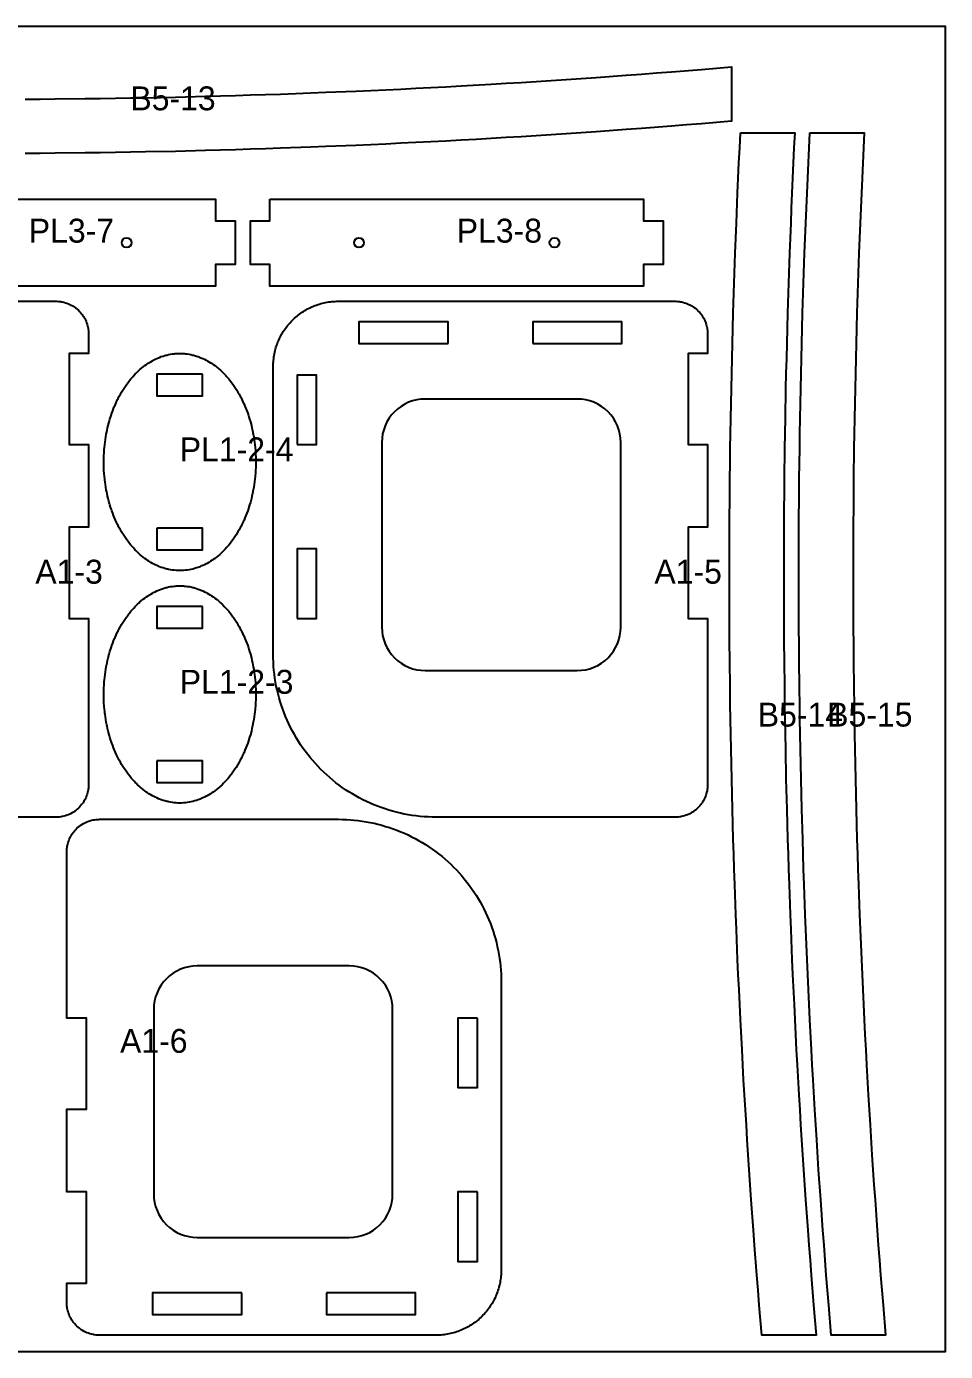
# Model space of a CAD drawing. Header units: millimetres. Extents: x 0 to 59980, y 0 to 1292.
# Drawn here: x 39954 to 40800, y 0 to 1220 of the extents above; entities that cross this region are included whole.
import ezdxf

# ---------------------------------------------------------------- set-up
doc = ezdxf.new("R2010")
doc.units = ezdxf.units.MM
for name, color, linetype in [('CUT_IN', 5, 'Continuous'), ('CUT_OUT', 1, 'Continuous'), ('DRILL', 3, 'Continuous'), ('LABEL', 7, 'Continuous'), ('SHEET', 8, 'Continuous')]:
    doc.layers.add(name, color=color, linetype=linetype)

msp = doc.modelspace()

# ---------------------------------------------------------------- linework, layer by layer
at = {"layer": 'CUT_IN'}
for points in [[(40342, 928), (40342, 948), (40260, 948), (40260, 928), (40342, 928)], [(40420, 928), (40502, 928), (40502, 948), (40420, 948), (40420, 928)], [(40116, 900), (40074, 900), (40074, 880), (40116, 880), (40116, 900)], [(40203, 835), (40221, 835), (40221, 899), (40203, 899), (40203, 835)], [(40317.08, 876.81), (40313.2, 876.23), (40309.39, 875.28), (40305.69, 873.96), (40302.14, 872.28), (40298.78, 870.26), (40295.62, 867.92), (40292.72, 865.28), (40290.08, 862.38), (40287.74, 859.22), (40285.72, 855.86), (40284.04, 852.31), (40282.72, 848.61), (40281.77, 844.8), (40281.19, 840.92), (40281, 837), (40281, 667), (40281.19, 663.08), (40281.77, 659.2), (40282.72, 655.39), (40284.04, 651.69), (40285.72, 648.14), (40287.74, 644.78), (40290.08, 641.62), (40292.72, 638.72), (40295.62, 636.08), (40298.78, 633.74), (40302.14, 631.72), (40305.69, 630.04), (40309.39, 628.72), (40313.2, 627.77), (40317.08, 627.19), (40321, 627), (40461, 627), (40464.92, 627.19), (40468.8, 627.77), (40472.61, 628.72), (40476.31, 630.04), (40479.86, 631.72), (40483.22, 633.74), (40486.38, 636.08), (40489.28, 638.72), (40491.92, 641.62), (40494.26, 644.78), (40496.28, 648.14), (40497.96, 651.69), (40499.28, 655.39), (40500.23, 659.2), (40500.81, 663.08), (40501, 667), (40501, 837), (40500.81, 840.92), (40500.23, 844.8), (40499.28, 848.61), (40497.96, 852.31), (40496.28, 855.86), (40494.26, 859.22), (40491.92, 862.38), (40489.28, 865.28), (40486.38, 867.92), (40483.22, 870.26), (40479.86, 872.28), (40476.31, 873.96), (40472.61, 875.28), (40468.8, 876.23), (40464.92, 876.81), (40461, 877), (40321, 877), (40317.08, 876.81)], [(40074, 758), (40074, 738), (40116, 738), (40116, 758), (40074, 758)], [(40203, 675), (40221, 675), (40221, 739), (40203, 739), (40203, 675)], [(40116, 686), (40074, 686), (40074, 666), (40116, 666), (40116, 686)], [(40074, 544), (40074, 524), (40116, 524), (40116, 544), (40074, 544)], [(40254.92, 105.19), (40258.8, 105.77), (40262.61, 106.72), (40266.31, 108.04), (40269.86, 109.72), (40273.22, 111.74), (40276.38, 114.08), (40279.28, 116.72), (40281.92, 119.62), (40284.26, 122.78), (40286.28, 126.14), (40287.96, 129.69), (40289.28, 133.39), (40290.23, 137.2), (40290.81, 141.08), (40291, 145), (40291, 315), (40290.81, 318.92), (40290.23, 322.8), (40289.28, 326.61), (40287.96, 330.31), (40286.28, 333.86), (40284.26, 337.22), (40281.92, 340.38), (40279.28, 343.28), (40276.38, 345.92), (40273.22, 348.26), (40269.86, 350.28), (40266.31, 351.96), (40262.61, 353.28), (40258.8, 354.23), (40254.92, 354.81), (40251, 355), (40111, 355), (40107.08, 354.81), (40103.2, 354.23), (40099.39, 353.28), (40095.69, 351.96), (40092.14, 350.28), (40088.78, 348.26), (40085.62, 345.92), (40082.72, 343.28), (40080.08, 340.38), (40077.74, 337.22), (40075.72, 333.86), (40074.04, 330.31), (40072.72, 326.61), (40071.77, 322.8), (40071.19, 318.92), (40071, 315), (40071, 145), (40071.19, 141.08), (40071.77, 137.2), (40072.72, 133.39), (40074.04, 129.69), (40075.72, 126.14), (40077.74, 122.78), (40080.08, 119.62), (40082.72, 116.72), (40085.62, 114.08), (40088.78, 111.74), (40092.14, 109.72), (40095.69, 108.04), (40099.39, 106.72), (40103.2, 105.77), (40107.08, 105.19), (40111, 105), (40251, 105), (40254.92, 105.19)], [(40369, 307), (40351, 307), (40351, 243), (40369, 243), (40369, 307)], [(40369, 147), (40351, 147), (40351, 83), (40369, 83), (40369, 147)], [(40152, 54), (40070, 54), (40070, 34), (40152, 34), (40152, 54)], [(40230, 54), (40230, 34), (40312, 34), (40312, 54), (40230, 54)]]:
    msp.add_lwpolyline(points, close=True, dxfattribs=at)
at = {"layer": 'CUT_OUT'}
for points in [[(39952.64, 1153.05), (39966.48, 1153.15), (39980.31, 1153.27), (40007.99, 1153.57), (40021.83, 1153.76), (40035.66, 1153.97), (40049.5, 1154.21), (40063.34, 1154.46), (40091.01, 1155.05), (40118.69, 1155.73), (40146.36, 1156.51), (40160.2, 1156.93), (40174.04, 1157.37), (40187.88, 1157.84), (40215.55, 1158.85), (40229.39, 1159.39), (40257.06, 1160.54), (40270.9, 1161.15), (40298.58, 1162.44), (40312.41, 1163.12), (40326.25, 1163.83), (40340.09, 1164.55), (40353.92, 1165.3), (40381.6, 1166.88), (40395.44, 1167.7), (40409.28, 1168.54), (40436.95, 1170.3), (40450.79, 1171.21), (40464.62, 1172.15), (40478.46, 1173.11), (40506.14, 1175.11), (40519.97, 1176.14), (40533.81, 1177.2), (40547.65, 1178.27), (40575.33, 1180.5), (40603, 1182.82), (40603, 1132.82), (40575.33, 1130.5), (40561.49, 1129.38), (40547.65, 1128.27), (40519.97, 1126.14), (40506.14, 1125.11), (40478.46, 1123.11), (40450.79, 1121.21), (40423.11, 1119.41), (40409.28, 1118.54), (40395.44, 1117.7), (40367.76, 1116.08), (40353.92, 1115.3), (40340.09, 1114.55), (40312.41, 1113.12), (40298.58, 1112.44), (40284.74, 1111.79), (40270.9, 1111.15), (40257.06, 1110.54), (40229.39, 1109.39), (40215.55, 1108.85), (40187.88, 1107.84), (40174.04, 1107.37), (40160.2, 1106.93), (40146.36, 1106.51), (40118.69, 1105.73), (40091.01, 1105.05), (40063.34, 1104.46), (40035.66, 1103.97), (40021.83, 1103.76), (40007.99, 1103.57), (39980.31, 1103.27), (39966.48, 1103.15), (39952.64, 1103.05)], [(39671, 967), (39981.74, 966.99), (39983.21, 966.92), (39983.94, 966.86), (39985.4, 966.68), (39986.13, 966.56), (39986.85, 966.42), (39988.29, 966.1), (39989.71, 965.71), (39991.11, 965.25), (39992.48, 964.72), (39993.16, 964.43), (39993.83, 964.12), (39994.49, 963.8), (39995.14, 963.46), (39996.42, 962.73), (39997.05, 962.35), (39997.67, 961.94), (39998.87, 961.1), (39999.46, 960.65), (40000.6, 959.72), (40001.69, 958.73), (40002.73, 957.69), (40003.72, 956.6), (40004.65, 955.46), (40005.1, 954.87), (40005.53, 954.27), (40006.35, 953.05), (40007.1, 951.79), (40007.46, 951.14), (40007.8, 950.49), (40008.12, 949.83), (40008.43, 949.16), (40008.72, 948.48), (40009.25, 947.11), (40009.49, 946.41), (40009.71, 945.71), (40010.1, 944.29), (40010.27, 943.57), (40010.56, 942.13), (40010.68, 941.4), (40010.86, 939.94), (40010.92, 939.21), (40010.99, 937.74), (40011, 919), (39993, 919), (39993, 835), (40011, 835), (40011, 759), (39993, 759), (39993, 675), (40011, 675), (40011, 522), (40010.99, 521.26), (40010.92, 519.79), (40010.92, 519.79), (40010.86, 519.06), (40010.68, 517.6), (40010.56, 516.87), (40010.42, 516.15), (40010.1, 514.71), (40009.71, 513.29), (40009.25, 511.89), (40008.72, 510.52), (40008.43, 509.84), (40007.8, 508.51), (40007.46, 507.86), (40006.73, 506.58), (40006.35, 505.95), (40005.94, 505.33), (40005.1, 504.13), (40004.65, 503.54), (40003.72, 502.4), (40002.73, 501.31), (40001.69, 500.27), (40000.6, 499.28), (39999.46, 498.35), (39998.87, 497.9), (39998.27, 497.47), (39997.05, 496.65), (39995.79, 495.9), (39994.49, 495.2), (39993.16, 494.57), (39992.48, 494.28), (39991.11, 493.75), (39989.71, 493.29), (39988.29, 492.9), (39986.85, 492.58), (39986.13, 492.44), (39985.4, 492.32), (39983.94, 492.14), (39983.21, 492.08), (39982.47, 492.04), (39981.74, 492.01), (39981, 492), (39761, 492)]]:
    msp.add_lwpolyline(points, dxfattribs=at)
for points in [[(40611.19, 1122), (40661.19, 1122), (40660.51, 1108.16), (40659.22, 1080.49), (40658.61, 1066.65), (40658.03, 1052.81), (40657.47, 1038.98), (40656.41, 1011.3), (40655.45, 983.62), (40654.58, 955.95), (40653.81, 928.27), (40653.46, 914.44), (40653.13, 900.6), (40652.83, 886.76), (40652.29, 859.09), (40652.05, 845.25), (40651.84, 831.41), (40651.49, 803.74), (40651.35, 789.9), (40651.24, 776.06), (40651.14, 762.23), (40651.07, 748.39), (40651, 720.71), (40651, 706.88), (40651.07, 679.2), (40651.14, 665.36), (40651.24, 651.52), (40651.36, 637.69), (40651.66, 610.01), (40651.85, 596.17), (40652.06, 582.34), (40652.3, 568.5), (40652.55, 554.66), (40653.14, 526.99), (40653.82, 499.31), (40654.6, 471.64), (40655.02, 457.8), (40655.46, 443.96), (40655.93, 430.12), (40656.94, 402.45), (40657.48, 388.61), (40658.63, 360.94), (40659.24, 347.1), (40660.53, 319.42), (40661.21, 305.59), (40661.92, 291.75), (40662.64, 277.91), (40663.39, 264.08), (40664.97, 236.4), (40665.79, 222.56), (40666.63, 208.72), (40668.39, 181.05), (40669.3, 167.21), (40670.24, 153.38), (40671.2, 139.54), (40673.2, 111.86), (40674.23, 98.03), (40675.29, 84.19), (40676.36, 70.35), (40678.59, 42.67), (40680.91, 15), (40630.91, 15), (40628.59, 42.67), (40627.47, 56.51), (40626.36, 70.35), (40624.23, 98.03), (40623.2, 111.86), (40621.2, 139.54), (40619.3, 167.21), (40617.5, 194.89), (40616.63, 208.72), (40615.79, 222.56), (40614.17, 250.24), (40613.39, 264.08), (40612.64, 277.91), (40611.21, 305.59), (40610.53, 319.42), (40609.88, 333.26), (40609.24, 347.1), (40608.63, 360.94), (40607.48, 388.61), (40606.94, 402.45), (40605.93, 430.12), (40605.46, 443.96), (40605.02, 457.8), (40604.6, 471.64), (40603.82, 499.31), (40603.14, 526.99), (40602.55, 554.66), (40602.06, 582.34), (40601.85, 596.17), (40601.66, 610.01), (40601.36, 637.69), (40601.24, 651.52), (40601.14, 665.36), (40601.07, 679.2), (40601.03, 693.04), (40601, 706.88), (40601, 720.71), (40601.07, 748.39), (40601.14, 762.23), (40601.35, 789.9), (40601.49, 803.74), (40601.66, 817.58), (40601.84, 831.41), (40602.05, 845.25), (40602.29, 859.09), (40602.55, 872.92), (40603.13, 900.6), (40603.46, 914.44), (40603.81, 928.27), (40604.58, 955.95), (40605.45, 983.62), (40606.41, 1011.3), (40607.47, 1038.98), (40608.61, 1066.65), (40609.22, 1080.49), (40609.86, 1094.32), (40610.51, 1108.16), (40611.19, 1122)], [(40675.1, 1122), (40725.1, 1122), (40724.42, 1108.16), (40723.13, 1080.49), (40722.52, 1066.65), (40721.94, 1052.81), (40721.38, 1038.98), (40720.32, 1011.3), (40719.36, 983.62), (40718.49, 955.95), (40717.72, 928.27), (40717.37, 914.44), (40717.04, 900.6), (40716.74, 886.76), (40716.2, 859.09), (40715.96, 845.25), (40715.75, 831.41), (40715.4, 803.74), (40715.26, 789.9), (40715.15, 776.06), (40715.05, 762.23), (40714.98, 748.39), (40714.91, 720.71), (40714.91, 706.88), (40714.98, 679.2), (40715.05, 665.36), (40715.15, 651.52), (40715.27, 637.69), (40715.57, 610.01), (40715.76, 596.17), (40715.97, 582.34), (40716.21, 568.5), (40716.46, 554.66), (40717.05, 526.99), (40717.73, 499.31), (40718.51, 471.64), (40718.93, 457.8), (40719.37, 443.96), (40719.84, 430.12), (40720.85, 402.45), (40721.39, 388.61), (40722.54, 360.94), (40723.15, 347.1), (40724.44, 319.42), (40725.12, 305.59), (40725.83, 291.75), (40726.55, 277.91), (40727.3, 264.08), (40728.88, 236.4), (40729.7, 222.56), (40730.54, 208.72), (40732.3, 181.05), (40733.21, 167.21), (40734.15, 153.38), (40735.11, 139.54), (40737.11, 111.86), (40738.14, 98.03), (40739.2, 84.19), (40740.27, 70.35), (40742.5, 42.67), (40744.82, 15), (40694.82, 15), (40692.5, 42.67), (40691.38, 56.51), (40690.27, 70.35), (40688.14, 98.03), (40687.11, 111.86), (40685.11, 139.54), (40683.21, 167.21), (40681.41, 194.89), (40680.54, 208.72), (40679.7, 222.56), (40678.08, 250.24), (40677.3, 264.08), (40676.55, 277.91), (40675.12, 305.59), (40674.44, 319.42), (40673.79, 333.26), (40673.15, 347.1), (40672.54, 360.94), (40671.39, 388.61), (40670.85, 402.45), (40669.84, 430.12), (40669.37, 443.96), (40668.93, 457.8), (40668.51, 471.64), (40667.73, 499.31), (40667.05, 526.99), (40666.46, 554.66), (40665.97, 582.34), (40665.76, 596.17), (40665.57, 610.01), (40665.27, 637.69), (40665.15, 651.52), (40665.05, 665.36), (40664.98, 679.2), (40664.94, 693.04), (40664.91, 706.88), (40664.91, 720.71), (40664.98, 748.39), (40665.05, 762.23), (40665.26, 789.9), (40665.4, 803.74), (40665.57, 817.58), (40665.75, 831.41), (40665.96, 845.25), (40666.2, 859.09), (40666.46, 872.92), (40667.04, 900.6), (40667.37, 914.44), (40667.72, 928.27), (40668.49, 955.95), (40669.36, 983.62), (40670.32, 1011.3), (40671.38, 1038.98), (40672.52, 1066.65), (40673.13, 1080.49), (40673.77, 1094.32), (40674.42, 1108.16), (40675.1, 1122)], [(39784, 1061), (40128, 1061), (40128, 1041), (40146, 1041), (40146, 1001), (40128, 1001), (40128, 981), (39784, 981), (39784, 1001), (39766, 1001), (39766, 1041), (39784, 1041), (39784, 1061)], [(40178, 1061), (40522, 1061), (40522, 1041), (40540, 1041), (40540, 1001), (40522, 1001), (40522, 981), (40178, 981), (40178, 1001), (40160, 1001), (40160, 1041), (40178, 1041), (40178, 1061)], [(40580.92, 519.79), (40580.86, 519.06), (40580.68, 517.6), (40580.56, 516.87), (40580.42, 516.15), (40580.1, 514.71), (40579.71, 513.29), (40579.25, 511.89), (40578.72, 510.52), (40578.43, 509.84), (40577.8, 508.51), (40577.46, 507.86), (40576.73, 506.58), (40576.35, 505.95), (40575.94, 505.33), (40575.1, 504.13), (40574.65, 503.54), (40573.72, 502.4), (40572.73, 501.31), (40571.69, 500.27), (40570.6, 499.28), (40569.46, 498.35), (40568.87, 497.9), (40568.27, 497.47), (40567.05, 496.65), (40565.79, 495.9), (40564.49, 495.2), (40563.16, 494.57), (40562.48, 494.28), (40561.11, 493.75), (40559.71, 493.29), (40558.29, 492.9), (40556.85, 492.58), (40556.13, 492.44), (40555.4, 492.32), (40553.94, 492.14), (40553.21, 492.08), (40552.47, 492.04), (40551.74, 492.01), (40551, 492), (40331, 492), (40327.32, 492.05), (40323.64, 492.18), (40319.97, 492.41), (40316.3, 492.72), (40312.64, 493.13), (40308.99, 493.62), (40305.36, 494.21), (40301.74, 494.88), (40298.13, 495.64), (40294.55, 496.5), (40290.99, 497.43), (40287.46, 498.46), (40283.95, 499.57), (40280.47, 500.77), (40277.02, 502.05), (40273.6, 503.42), (40270.21, 504.87), (40266.87, 506.4), (40263.56, 508.02), (40260.29, 509.71), (40257.07, 511.49), (40253.88, 513.34), (40250.75, 515.27), (40247.66, 517.28), (40244.63, 519.36), (40241.65, 521.52), (40238.72, 523.75), (40235.84, 526.05), (40233.02, 528.42), (40230.27, 530.86), (40227.57, 533.36), (40224.93, 535.93), (40222.36, 538.57), (40219.86, 541.27), (40217.42, 544.02), (40215.05, 546.84), (40212.75, 549.72), (40210.52, 552.65), (40208.36, 555.63), (40206.28, 558.66), (40204.27, 561.75), (40202.34, 564.88), (40200.49, 568.07), (40198.71, 571.29), (40197.02, 574.56), (40195.4, 577.87), (40193.87, 581.21), (40192.42, 584.6), (40191.05, 588.02), (40189.77, 591.47), (40188.57, 594.95), (40187.46, 598.46), (40186.43, 601.99), (40185.5, 605.55), (40184.64, 609.13), (40183.88, 612.74), (40183.21, 616.36), (40182.62, 619.99), (40182.13, 623.64), (40181.72, 627.3), (40181.41, 630.97), (40181.18, 634.64), (40181.05, 638.32), (40181, 642), (40181, 907), (40181.02, 908.47), (40181.07, 909.94), (40181.16, 911.41), (40181.29, 912.88), (40181.45, 914.34), (40181.65, 915.8), (40181.88, 917.26), (40182.15, 918.71), (40182.46, 920.15), (40182.8, 921.58), (40183.17, 923), (40183.58, 924.42), (40184.03, 925.82), (40184.51, 927.21), (40185.02, 928.59), (40185.57, 929.96), (40186.15, 931.31), (40186.76, 932.65), (40187.41, 933.98), (40188.08, 935.28), (40188.79, 936.57), (40189.54, 937.85), (40190.31, 939.1), (40191.11, 940.33), (40191.94, 941.55), (40192.81, 942.74), (40193.7, 943.91), (40194.62, 945.06), (40195.57, 946.19), (40196.54, 947.29), (40197.55, 948.37), (40198.57, 949.43), (40199.63, 950.45), (40200.71, 951.46), (40201.81, 952.43), (40202.94, 953.38), (40204.09, 954.3), (40205.26, 955.19), (40206.45, 956.06), (40207.67, 956.89), (40208.9, 957.69), (40210.15, 958.46), (40211.43, 959.21), (40212.72, 959.92), (40214.02, 960.59), (40215.35, 961.24), (40216.69, 961.85), (40218.04, 962.43), (40219.41, 962.98), (40220.79, 963.49), (40222.18, 963.97), (40223.58, 964.42), (40225, 964.83), (40226.42, 965.2), (40227.85, 965.54), (40229.29, 965.85), (40230.74, 966.12), (40232.2, 966.35), (40233.66, 966.55), (40235.12, 966.71), (40236.59, 966.84), (40238.06, 966.93), (40239.53, 966.98), (40241, 967), (40551.74, 966.99), (40553.21, 966.92), (40553.94, 966.86), (40555.4, 966.68), (40556.13, 966.56), (40556.85, 966.42), (40558.29, 966.1), (40559.71, 965.71), (40561.11, 965.25), (40562.48, 964.72), (40563.16, 964.43), (40563.83, 964.12), (40564.49, 963.8), (40565.14, 963.46), (40566.42, 962.73), (40567.05, 962.35), (40567.67, 961.94), (40568.87, 961.1), (40569.46, 960.65), (40570.6, 959.72), (40571.69, 958.73), (40572.73, 957.69), (40573.72, 956.6), (40574.65, 955.46), (40575.1, 954.87), (40575.53, 954.27), (40576.35, 953.05), (40577.1, 951.79), (40577.46, 951.14), (40577.8, 950.49), (40578.12, 949.83), (40578.43, 949.16), (40578.72, 948.48), (40579.25, 947.11), (40579.49, 946.41), (40579.71, 945.71), (40580.1, 944.29), (40580.27, 943.57), (40580.56, 942.13), (40580.68, 941.4), (40580.86, 939.94), (40580.92, 939.21), (40580.99, 937.74), (40581, 919), (40563, 919), (40563, 835), (40581, 835), (40581, 759), (40563, 759), (40563, 675), (40581, 675), (40581, 522), (40580.99, 521.26), (40580.92, 519.79)], [(40164.98, 816.55), (40164.92, 814.09), (40164.81, 811.64), (40164.66, 809.2), (40164.36, 805.54), (40164.11, 803.11), (40163.82, 800.7), (40163.48, 798.29), (40163.11, 795.89), (40162.69, 793.51), (40161.99, 789.97), (40161.47, 787.63), (40160.91, 785.31), (40160, 781.87), (40159.34, 779.6), (40158.28, 776.24), (40157.53, 774.04), (40156.73, 771.86), (40155.91, 769.71), (40155.04, 767.59), (40154.14, 765.5), (40153.68, 764.47), (40152.23, 761.42), (40151.22, 759.43), (40150.71, 758.45), (40149.65, 756.51), (40148.56, 754.62), (40146.87, 751.84), (40145.7, 750.05), (40144.5, 748.29), (40143.89, 747.43), (40142.64, 745.73), (40142.01, 744.9), (40141.37, 744.09), (40140.07, 742.48), (40139.41, 741.7), (40138.07, 740.17), (40136.7, 738.68), (40136.01, 737.95), (40135.31, 737.24), (40133.89, 735.85), (40132.45, 734.51), (40131.72, 733.86), (40130.25, 732.6), (40128.75, 731.39), (40127.24, 730.24), (40125.7, 729.13), (40124.93, 728.6), (40123.37, 727.58), (40121.79, 726.61), (40120.19, 725.7), (40119.39, 725.27), (40117.77, 724.44), (40116.14, 723.67), (40114.5, 722.96), (40113.67, 722.62), (40112.01, 722), (40110.34, 721.43), (40108.66, 720.92), (40107.81, 720.69), (40106.97, 720.47), (40105.27, 720.08), (40103.57, 719.75), (40101.86, 719.48), (40100.15, 719.27), (40098.43, 719.12), (40096.72, 719.03), (40095.86, 719.01), (40095, 719), (40093.28, 719.03), (40091.57, 719.12), (40089.85, 719.27), (40088.14, 719.48), (40086.43, 719.75), (40084.73, 720.08), (40083.88, 720.27), (40083.03, 720.47), (40081.34, 720.92), (40079.66, 721.43), (40077.99, 722), (40076.33, 722.62), (40075.5, 722.96), (40073.86, 723.67), (40072.23, 724.44), (40070.61, 725.27), (40069.81, 725.7), (40068.21, 726.61), (40066.63, 727.58), (40065.07, 728.6), (40064.3, 729.13), (40062.76, 730.24), (40061.25, 731.39), (40059.75, 732.6), (40058.28, 733.86), (40057.55, 734.51), (40056.11, 735.85), (40054.69, 737.24), (40053.99, 737.95), (40053.3, 738.68), (40051.93, 740.17), (40050.59, 741.7), (40049.93, 742.48), (40048.63, 744.09), (40047.99, 744.9), (40047.36, 745.73), (40046.11, 747.43), (40044.9, 749.16), (40043.71, 750.94), (40043.13, 751.84), (40041.44, 754.62), (40040.35, 756.51), (40039.29, 758.45), (40038.27, 760.42), (40037.77, 761.42), (40036.8, 763.44), (40035.86, 765.5), (40034.96, 767.59), (40034.09, 769.71), (40033.27, 771.86), (40032.47, 774.04), (40032.09, 775.14), (40031.36, 777.36), (40030.66, 779.6), (40030.33, 780.73), (40029.69, 783.01), (40029.09, 785.31), (40028.53, 787.63), (40028.01, 789.97), (40027.77, 791.15), (40027.31, 793.51), (40026.89, 795.89), (40026.52, 798.29), (40026.18, 800.7), (40026.03, 801.9), (40025.89, 803.11), (40025.64, 805.54), (40025.43, 807.98), (40025.19, 811.64), (40025.08, 814.09), (40025.02, 816.55), (40025, 819), (40025.02, 821.45), (40025.08, 823.91), (40025.13, 825.13), (40025.26, 827.58), (40025.53, 831.24), (40025.64, 832.46), (40025.89, 834.89), (40026.18, 837.3), (40026.52, 839.71), (40026.89, 842.11), (40027.31, 844.49), (40028.01, 848.03), (40028.53, 850.37), (40029.09, 852.69), (40030, 856.13), (40030.66, 858.4), (40031.72, 861.76), (40032.47, 863.96), (40033.27, 866.14), (40034.09, 868.29), (40034.96, 870.41), (40035.41, 871.46), (40036.32, 873.53), (40036.8, 874.56), (40037.77, 876.58), (40038.27, 877.58), (40039.29, 879.55), (40040.35, 881.49), (40041.44, 883.38), (40042.56, 885.24), (40043.13, 886.16), (40044.3, 887.95), (40045.5, 889.71), (40046.11, 890.57), (40047.36, 892.27), (40047.99, 893.1), (40048.63, 893.91), (40049.93, 895.52), (40050.59, 896.3), (40051.93, 897.83), (40052.61, 898.58), (40053.99, 900.05), (40054.69, 900.76), (40056.11, 902.15), (40057.55, 903.49), (40058.28, 904.14), (40059.75, 905.4), (40061.25, 906.61), (40062.76, 907.76), (40064.3, 908.87), (40065.85, 909.92), (40066.63, 910.42), (40068.21, 911.39), (40069.81, 912.3), (40070.61, 912.73), (40072.23, 913.56), (40073.86, 914.33), (40075.5, 915.04), (40076.33, 915.38), (40077.99, 916), (40079.66, 916.57), (40081.34, 917.08), (40082.19, 917.31), (40083.03, 917.53), (40084.73, 917.92), (40086.43, 918.25), (40088.14, 918.52), (40089.85, 918.73), (40090.71, 918.81), (40091.57, 918.88), (40093.28, 918.97), (40095, 919), (40096.72, 918.97), (40098.43, 918.88), (40099.29, 918.81), (40100.15, 918.73), (40101.86, 918.52), (40103.57, 918.25), (40105.27, 917.92), (40106.97, 917.53), (40107.81, 917.31), (40108.66, 917.08), (40110.34, 916.57), (40112.01, 916), (40113.67, 915.38), (40114.5, 915.04), (40116.14, 914.33), (40117.77, 913.56), (40119.39, 912.73), (40120.19, 912.3), (40121.79, 911.39), (40123.37, 910.42), (40124.15, 909.92), (40125.7, 908.87), (40127.24, 907.76), (40128.75, 906.61), (40129.5, 906.01), (40130.25, 905.4), (40130.99, 904.77), (40132.45, 903.49), (40133.89, 902.15), (40134.6, 901.46), (40136.01, 900.05), (40137.39, 898.58), (40138.07, 897.83), (40139.41, 896.3), (40140.07, 895.52), (40140.72, 894.72), (40142.01, 893.1), (40142.64, 892.27), (40143.89, 890.57), (40144.5, 889.71), (40145.7, 887.95), (40146.87, 886.16), (40147.44, 885.24), (40148.56, 883.38), (40149.65, 881.49), (40150.71, 879.55), (40151.22, 878.57), (40152.23, 876.58), (40153.2, 874.56), (40153.68, 873.53), (40154.59, 871.46), (40155.04, 870.41), (40155.91, 868.29), (40156.73, 866.14), (40157.53, 863.96), (40158.28, 861.76), (40158.64, 860.64), (40159.34, 858.4), (40160, 856.13), (40160.91, 852.69), (40161.47, 850.37), (40161.99, 848.03), (40162.69, 844.49), (40163.11, 842.11), (40163.3, 840.91), (40163.82, 837.3), (40164.11, 834.89), (40164.36, 832.46), (40164.57, 830.02), (40164.74, 827.58), (40164.81, 826.36), (40164.92, 823.91), (40164.98, 821.45), (40164.99, 820.23), (40165, 819), (40164.98, 816.55)], [(40164.98, 602.55), (40164.92, 600.09), (40164.81, 597.64), (40164.66, 595.2), (40164.36, 591.54), (40164.11, 589.11), (40163.82, 586.7), (40163.48, 584.29), (40163.11, 581.89), (40162.69, 579.51), (40161.99, 575.97), (40161.47, 573.63), (40160.91, 571.31), (40160, 567.87), (40159.34, 565.6), (40158.28, 562.24), (40157.53, 560.04), (40156.73, 557.86), (40155.91, 555.71), (40155.04, 553.59), (40154.14, 551.5), (40153.68, 550.47), (40152.23, 547.42), (40151.22, 545.43), (40150.71, 544.45), (40149.65, 542.51), (40148.56, 540.62), (40146.87, 537.84), (40145.7, 536.05), (40144.5, 534.29), (40143.89, 533.43), (40142.64, 531.73), (40142.01, 530.9), (40141.37, 530.09), (40140.07, 528.48), (40139.41, 527.7), (40138.07, 526.17), (40136.7, 524.68), (40136.01, 523.95), (40135.31, 523.24), (40133.89, 521.85), (40132.45, 520.51), (40131.72, 519.86), (40130.25, 518.6), (40128.75, 517.39), (40127.24, 516.24), (40125.7, 515.13), (40124.93, 514.6), (40123.37, 513.58), (40121.79, 512.61), (40120.19, 511.7), (40119.39, 511.27), (40117.77, 510.44), (40116.14, 509.67), (40114.5, 508.96), (40113.67, 508.62), (40112.01, 508), (40110.34, 507.43), (40108.66, 506.92), (40107.81, 506.69), (40106.97, 506.47), (40105.27, 506.08), (40103.57, 505.75), (40101.86, 505.48), (40100.15, 505.27), (40098.43, 505.12), (40096.72, 505.03), (40095.86, 505.01), (40095, 505), (40093.28, 505.03), (40091.57, 505.12), (40089.85, 505.27), (40088.14, 505.48), (40086.43, 505.75), (40084.73, 506.08), (40083.88, 506.27), (40083.03, 506.47), (40081.34, 506.92), (40079.66, 507.43), (40077.99, 508), (40076.33, 508.62), (40075.5, 508.96), (40073.86, 509.67), (40072.23, 510.44), (40070.61, 511.27), (40069.81, 511.7), (40068.21, 512.61), (40066.63, 513.58), (40065.07, 514.6), (40064.3, 515.13), (40062.76, 516.24), (40061.25, 517.39), (40059.75, 518.6), (40058.28, 519.86), (40057.55, 520.51), (40056.11, 521.85), (40054.69, 523.24), (40053.99, 523.95), (40053.3, 524.68), (40051.93, 526.17), (40050.59, 527.7), (40049.93, 528.48), (40048.63, 530.09), (40047.99, 530.9), (40047.36, 531.73), (40046.11, 533.43), (40044.9, 535.16), (40043.71, 536.94), (40043.13, 537.84), (40041.44, 540.62), (40040.35, 542.51), (40039.29, 544.45), (40038.27, 546.42), (40037.77, 547.42), (40036.8, 549.44), (40035.86, 551.5), (40034.96, 553.59), (40034.09, 555.71), (40033.27, 557.86), (40032.47, 560.04), (40032.09, 561.14), (40031.36, 563.36), (40030.66, 565.6), (40030.33, 566.73), (40029.69, 569.01), (40029.09, 571.31), (40028.53, 573.63), (40028.01, 575.97), (40027.77, 577.15), (40027.31, 579.51), (40026.89, 581.89), (40026.52, 584.29), (40026.18, 586.7), (40026.03, 587.9), (40025.89, 589.11), (40025.64, 591.54), (40025.43, 593.98), (40025.19, 597.64), (40025.08, 600.09), (40025.02, 602.55), (40025, 605), (40025.02, 607.45), (40025.08, 609.91), (40025.13, 611.13), (40025.26, 613.58), (40025.53, 617.24), (40025.64, 618.46), (40025.89, 620.89), (40026.18, 623.3), (40026.52, 625.71), (40026.89, 628.11), (40027.31, 630.49), (40028.01, 634.03), (40028.53, 636.37), (40029.09, 638.69), (40030, 642.13), (40030.66, 644.4), (40031.72, 647.76), (40032.47, 649.96), (40033.27, 652.14), (40034.09, 654.29), (40034.96, 656.41), (40035.41, 657.46), (40036.32, 659.53), (40036.8, 660.56), (40037.77, 662.58), (40038.27, 663.58), (40039.29, 665.55), (40040.35, 667.49), (40041.44, 669.38), (40042.56, 671.24), (40043.13, 672.16), (40044.3, 673.95), (40045.5, 675.71), (40046.11, 676.57), (40047.36, 678.27), (40047.99, 679.1), (40048.63, 679.91), (40049.93, 681.52), (40050.59, 682.3), (40051.93, 683.83), (40052.61, 684.58), (40053.99, 686.05), (40054.69, 686.76), (40056.11, 688.15), (40057.55, 689.49), (40058.28, 690.14), (40059.75, 691.4), (40061.25, 692.61), (40062.76, 693.76), (40064.3, 694.87), (40065.85, 695.92), (40066.63, 696.42), (40068.21, 697.39), (40069.81, 698.3), (40070.61, 698.73), (40072.23, 699.56), (40073.86, 700.33), (40075.5, 701.04), (40076.33, 701.38), (40077.99, 702), (40079.66, 702.57), (40081.34, 703.08), (40082.19, 703.31), (40083.03, 703.53), (40084.73, 703.92), (40086.43, 704.25), (40088.14, 704.52), (40089.85, 704.73), (40090.71, 704.81), (40091.57, 704.88), (40093.28, 704.97), (40095, 705), (40096.72, 704.97), (40098.43, 704.88), (40099.29, 704.81), (40100.15, 704.73), (40101.86, 704.52), (40103.57, 704.25), (40105.27, 703.92), (40106.97, 703.53), (40107.81, 703.31), (40108.66, 703.08), (40110.34, 702.57), (40112.01, 702), (40113.67, 701.38), (40114.5, 701.04), (40116.14, 700.33), (40117.77, 699.56), (40119.39, 698.73), (40120.19, 698.3), (40121.79, 697.39), (40123.37, 696.42), (40124.15, 695.92), (40125.7, 694.87), (40127.24, 693.76), (40128.75, 692.61), (40129.5, 692.01), (40130.25, 691.4), (40130.99, 690.77), (40132.45, 689.49), (40133.89, 688.15), (40134.6, 687.46), (40136.01, 686.05), (40137.39, 684.58), (40138.07, 683.83), (40139.41, 682.3), (40140.07, 681.52), (40140.72, 680.72), (40142.01, 679.1), (40142.64, 678.27), (40143.89, 676.57), (40144.5, 675.71), (40145.7, 673.95), (40146.87, 672.16), (40147.44, 671.24), (40148.56, 669.38), (40149.65, 667.49), (40150.71, 665.55), (40151.22, 664.57), (40152.23, 662.58), (40153.2, 660.56), (40153.68, 659.53), (40154.59, 657.46), (40155.04, 656.41), (40155.91, 654.29), (40156.73, 652.14), (40157.53, 649.96), (40158.28, 647.76), (40158.64, 646.64), (40159.34, 644.4), (40160, 642.13), (40160.91, 638.69), (40161.47, 636.37), (40161.99, 634.03), (40162.69, 630.49), (40163.11, 628.11), (40163.3, 626.91), (40163.82, 623.3), (40164.11, 620.89), (40164.36, 618.46), (40164.57, 616.02), (40164.74, 613.58), (40164.81, 612.36), (40164.92, 609.91), (40164.98, 607.45), (40164.99, 606.23), (40165, 605), (40164.98, 602.55)], [(39991.08, 462.21), (39991.14, 462.94), (39991.32, 464.4), (39991.44, 465.13), (39991.58, 465.85), (39991.9, 467.29), (39992.29, 468.71), (39992.75, 470.11), (39993.28, 471.48), (39993.57, 472.16), (39994.2, 473.49), (39994.54, 474.14), (39995.27, 475.42), (39995.65, 476.05), (39996.06, 476.67), (39996.9, 477.87), (39997.35, 478.46), (39998.28, 479.6), (39999.27, 480.69), (40000.31, 481.73), (40001.4, 482.72), (40002.54, 483.65), (40003.13, 484.1), (40003.73, 484.53), (40004.95, 485.35), (40006.21, 486.1), (40007.51, 486.8), (40008.84, 487.43), (40009.52, 487.72), (40010.89, 488.25), (40012.29, 488.71), (40013.71, 489.1), (40015.15, 489.42), (40015.87, 489.56), (40016.6, 489.68), (40018.06, 489.86), (40018.79, 489.92), (40019.53, 489.96), (40020.26, 489.99), (40021, 490), (40241, 490), (40244.68, 489.95), (40248.36, 489.82), (40252.03, 489.59), (40255.7, 489.28), (40259.36, 488.87), (40263.01, 488.38), (40266.64, 487.79), (40270.26, 487.12), (40273.87, 486.36), (40277.45, 485.5), (40281.01, 484.57), (40284.54, 483.54), (40288.05, 482.43), (40291.53, 481.23), (40294.98, 479.95), (40298.4, 478.58), (40301.79, 477.13), (40305.13, 475.6), (40308.44, 473.98), (40311.71, 472.29), (40314.93, 470.51), (40318.12, 468.66), (40321.25, 466.73), (40324.34, 464.72), (40327.37, 462.64), (40330.35, 460.48), (40333.28, 458.25), (40336.16, 455.95), (40338.98, 453.58), (40341.73, 451.14), (40344.43, 448.64), (40347.07, 446.07), (40349.64, 443.43), (40352.14, 440.73), (40354.58, 437.98), (40356.95, 435.16), (40359.25, 432.28), (40361.48, 429.35), (40363.64, 426.37), (40365.72, 423.34), (40367.73, 420.25), (40369.66, 417.12), (40371.51, 413.93), (40373.29, 410.71), (40374.98, 407.44), (40376.6, 404.13), (40378.13, 400.79), (40379.58, 397.4), (40380.95, 393.98), (40382.23, 390.53), (40383.43, 387.05), (40384.54, 383.54), (40385.57, 380.01), (40386.5, 376.45), (40387.36, 372.87), (40388.12, 369.26), (40388.79, 365.64), (40389.38, 362.01), (40389.87, 358.36), (40390.28, 354.7), (40390.59, 351.03), (40390.82, 347.36), (40390.95, 343.68), (40391, 340), (40391, 75), (40390.98, 73.53), (40390.93, 72.06), (40390.84, 70.59), (40390.71, 69.12), (40390.55, 67.66), (40390.35, 66.2), (40390.12, 64.74), (40389.85, 63.29), (40389.54, 61.85), (40389.2, 60.42), (40388.83, 59), (40388.42, 57.58), (40387.97, 56.18), (40387.49, 54.79), (40386.98, 53.41), (40386.43, 52.04), (40385.85, 50.69), (40385.24, 49.35), (40384.59, 48.02), (40383.92, 46.72), (40383.21, 45.43), (40382.46, 44.15), (40381.69, 42.9), (40380.89, 41.67), (40380.06, 40.45), (40379.19, 39.26), (40378.3, 38.09), (40377.38, 36.94), (40376.43, 35.81), (40375.46, 34.71), (40374.45, 33.63), (40373.43, 32.57), (40372.37, 31.55), (40371.29, 30.54), (40370.19, 29.57), (40369.06, 28.62), (40367.91, 27.7), (40366.74, 26.81), (40365.55, 25.94), (40364.33, 25.11), (40363.1, 24.31), (40361.85, 23.54), (40360.57, 22.79), (40359.28, 22.08), (40357.98, 21.41), (40356.65, 20.76), (40355.31, 20.15), (40353.96, 19.57), (40352.59, 19.02), (40351.21, 18.51), (40349.82, 18.03), (40348.42, 17.58), (40347, 17.17), (40345.58, 16.8), (40344.15, 16.46), (40342.71, 16.15), (40341.26, 15.88), (40339.8, 15.65), (40338.34, 15.45), (40336.88, 15.29), (40335.41, 15.16), (40333.94, 15.07), (40332.47, 15.02), (40331, 15), (40020.26, 15.01), (40018.79, 15.08), (40018.06, 15.14), (40016.6, 15.32), (40015.87, 15.44), (40015.15, 15.58), (40013.71, 15.9), (40012.29, 16.29), (40010.89, 16.75), (40009.52, 17.28), (40008.84, 17.57), (40008.17, 17.88), (40007.51, 18.2), (40006.86, 18.54), (40005.58, 19.27), (40004.95, 19.65), (40004.33, 20.06), (40003.13, 20.9), (40002.54, 21.35), (40001.4, 22.28), (40000.31, 23.27), (39999.27, 24.31), (39998.28, 25.4), (39997.35, 26.54), (39996.9, 27.13), (39996.47, 27.73), (39995.65, 28.95), (39994.9, 30.21), (39994.54, 30.86), (39994.2, 31.51), (39993.88, 32.17), (39993.57, 32.84), (39993.28, 33.52), (39992.75, 34.89), (39992.51, 35.59), (39992.29, 36.29), (39991.9, 37.71), (39991.73, 38.43), (39991.44, 39.87), (39991.32, 40.6), (39991.14, 42.06), (39991.08, 42.79), (39991.01, 44.26), (39991, 63), (40009, 63), (40009, 147), (39991, 147), (39991, 223), (40009, 223), (40009, 307), (39991, 307), (39991, 460), (39991.01, 460.74), (39991.08, 462.21)]]:
    msp.add_lwpolyline(points, close=True, dxfattribs=at)
at = {"layer": 'DRILL'}
for centre in [(40046, 1021), (40260, 1021), (40440, 1021)]:
    msp.add_circle(centre, 4.5, dxfattribs=at)
at = {"layer": 'SHEET'}
msp.add_lwpolyline([(38360, 0), (40800, 0), (40800, 1220), (38360, 1220)], close=True, dxfattribs=at)

# ---------------------------------------------------------------- texts
at = {"layer": 'LABEL'}
for s, p in [('B5-13', (40049.5, 1142.86)), ('PL3-7', (39956, 1021)), ('PL3-8', (40350, 1021)), ('PL1-2-4', (40095, 819.62)), ('A1-3', (39962, 707)), ('A1-5', (40532, 707)), ('PL1-2-3', (40095, 605.62)), ('B5-14', (40627.18, 575.42)), ('B5-15', (40691.09, 575.42)), ('A1-6', (40040, 275))]:
    msp.add_text(s, height=22, dxfattribs=at).set_placement(p)

doc.saveas('drawing.dxf')
